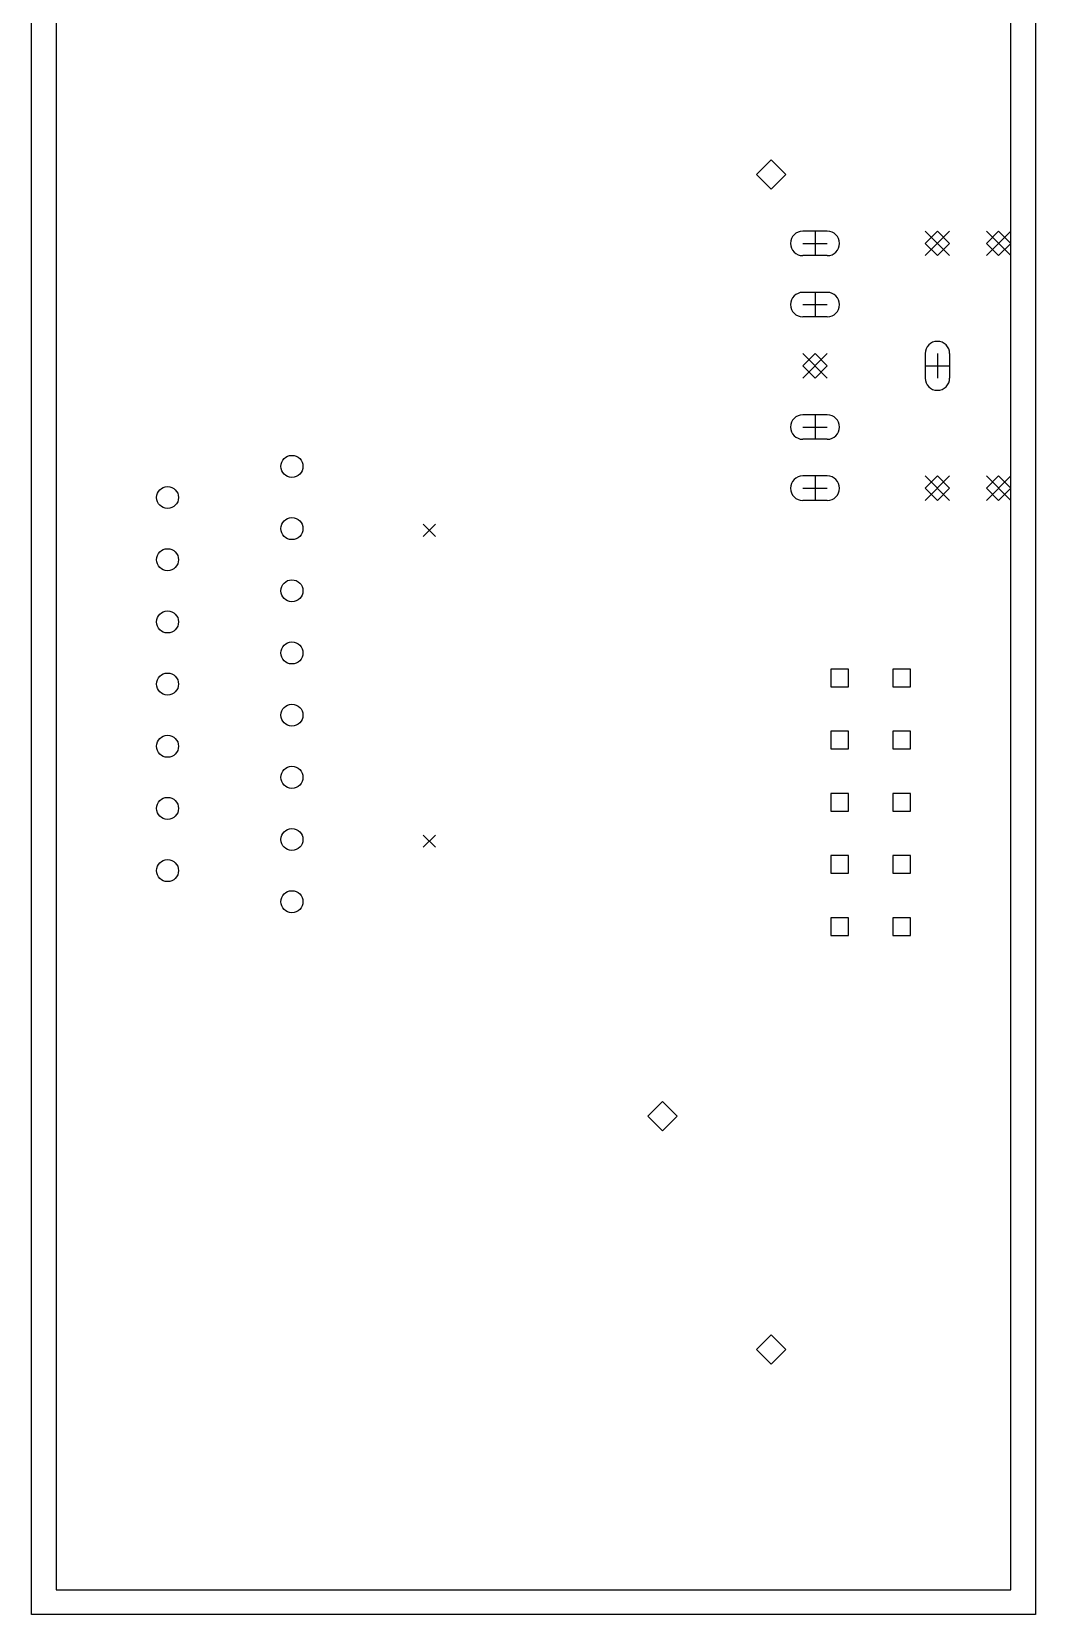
# Model space of a CAD drawing. Extents: x 108 to 205, y -280 to -45.
# Drawn here: x 111 to 152, y -226.9 to -162.3 of the extents above; entities that cross this region are included whole.
import ezdxf

# ---------------------------------------------------------------- set-up
doc = ezdxf.new("R2010")
doc.units = 0
doc.header["$MEASUREMENT"] = 0
doc.layers.add('BLACK', color=7, linetype='CONTINUOUS')

msp = doc.modelspace()

# ---------------------------------------------------------------- linework, layer by layer
at = {"layer": 'BLACK', "linetype": 'CONTINUOUS'}
for p, q in [((111.037, -226.932), (111.037, -44.9325)), ((152.037, -44.9325), (152.037, -226.932)), ((112.037, -45.9325), (112.037, -225.932)), ((151.037, -225.932), (151.037, -45.9325)), ((141.248, -167.512), (140.647, -168.112)), ((141.847, -168.112), (141.248, -167.512)), ((140.647, -168.112), (141.248, -168.713)), ((141.248, -168.713), (141.847, -168.112)), ((143.537, -170.433), (142.537, -170.433)), ((143.037, -170.433), (143.037, -171.433)), ((147.537, -170.433), (148.537, -171.433)), ((148.537, -170.433), (147.537, -171.433)), ((148.037, -170.433), (147.537, -170.933)), ((148.537, -170.933), (148.037, -170.433)), ((150.037, -170.433), (151.037, -171.433)), ((151.037, -170.433), (150.037, -171.433)), ((150.537, -170.433), (150.037, -170.933)), ((151.037, -170.933), (150.537, -170.433)), ((142.537, -170.933), (143.537, -170.933)), ((147.537, -170.933), (148.037, -171.433)), ((148.037, -171.433), (148.537, -170.933)), ((150.037, -170.933), (150.537, -171.433)), ((150.537, -171.433), (151.037, -170.933)), ((143.537, -171.433), (142.537, -171.433)), ((143.537, -172.933), (142.537, -172.933)), ((143.037, -172.933), (143.037, -173.933)), ((142.537, -173.433), (143.537, -173.433)), ((143.537, -173.933), (142.537, -173.933)), ((142.537, -175.433), (143.537, -176.433)), ((143.537, -175.433), (142.537, -176.433)), ((143.037, -175.433), (142.537, -175.933)), ((143.537, -175.933), (143.037, -175.433)), ((147.537, -175.433), (147.537, -176.433)), ((148.037, -175.433), (148.037, -176.433)), ((148.537, -175.433), (148.537, -176.433)), ((142.537, -175.933), (143.037, -176.433)), ((143.037, -176.433), (143.537, -175.933)), ((147.537, -175.933), (148.537, -175.933)), ((143.537, -177.933), (142.537, -177.933)), ((143.037, -177.933), (143.037, -178.933)), ((142.537, -178.433), (143.537, -178.433)), ((143.537, -178.933), (142.537, -178.933)), ((143.537, -180.433), (142.537, -180.433)), ((142.537, -180.933), (143.537, -180.933)), ((143.037, -180.433), (143.037, -181.433)), ((147.537, -180.433), (148.537, -181.433)), ((148.537, -180.433), (147.537, -181.433)), ((148.037, -180.433), (147.537, -180.933)), ((147.537, -180.933), (148.037, -181.433)), ((148.537, -180.933), (148.037, -180.433)), ((148.037, -181.433), (148.537, -180.933)), ((150.037, -180.433), (151.037, -181.433)), ((151.037, -180.433), (150.037, -181.433)), ((150.537, -180.433), (150.037, -180.933)), ((150.037, -180.933), (150.537, -181.433)), ((151.037, -180.933), (150.537, -180.433)), ((150.537, -181.433), (151.037, -180.933)), ((143.537, -181.433), (142.537, -181.433)), ((127.027, -182.4), (127.527, -182.9)), ((127.527, -182.4), (127.027, -182.9)), ((144.401, -188.321), (143.682, -188.321)), ((143.682, -188.321), (143.682, -189.04)), ((144.401, -189.04), (144.401, -188.321)), ((146.941, -188.321), (146.222, -188.321)), ((146.222, -188.321), (146.222, -189.04)), ((146.941, -189.04), (146.941, -188.321)), ((143.682, -189.04), (144.401, -189.04)), ((146.222, -189.04), (146.941, -189.04)), ((144.401, -190.861), (143.682, -190.861)), ((143.682, -190.861), (143.682, -191.58)), ((144.401, -191.58), (144.401, -190.861)), ((146.941, -190.861), (146.222, -190.861)), ((146.222, -190.861), (146.222, -191.58)), ((146.941, -191.58), (146.941, -190.861)), ((143.682, -191.58), (144.401, -191.58)), ((146.222, -191.58), (146.941, -191.58)), ((144.401, -193.401), (143.682, -193.401)), ((143.682, -193.401), (143.682, -194.12)), ((144.401, -194.12), (144.401, -193.401)), ((146.941, -193.401), (146.222, -193.401)), ((146.222, -193.401), (146.222, -194.12)), ((146.941, -194.12), (146.941, -193.401)), ((143.682, -194.12), (144.401, -194.12)), ((146.222, -194.12), (146.941, -194.12)), ((127.027, -195.1), (127.527, -195.6)), ((127.527, -195.1), (127.027, -195.6)), ((144.401, -195.941), (143.682, -195.941)), ((143.682, -195.941), (143.682, -196.66)), ((144.401, -196.66), (144.401, -195.941)), ((146.941, -195.941), (146.222, -195.941)), ((146.222, -195.941), (146.222, -196.66)), ((146.941, -196.66), (146.941, -195.941)), ((143.682, -196.66), (144.401, -196.66)), ((146.222, -196.66), (146.941, -196.66)), ((144.401, -198.481), (143.682, -198.481)), ((143.682, -198.481), (143.682, -199.2)), ((144.401, -199.2), (144.401, -198.481)), ((146.941, -198.481), (146.222, -198.481)), ((146.222, -198.481), (146.222, -199.2)), ((146.941, -199.2), (146.941, -198.481)), ((143.682, -199.2), (144.401, -199.2)), ((146.222, -199.2), (146.941, -199.2)), ((136.808, -205.982), (136.207, -206.582)), ((137.407, -206.582), (136.808, -205.982)), ((136.207, -206.582), (136.808, -207.183)), ((136.808, -207.183), (137.407, -206.582)), ((141.248, -215.512), (140.647, -216.112)), ((141.847, -216.112), (141.248, -215.512)), ((140.647, -216.112), (141.248, -216.712)), ((141.248, -216.712), (141.847, -216.112)), ((112.037, -225.932), (151.037, -225.932)), ((152.037, -226.932), (111.037, -226.932))]:
    msp.add_line(p, q, dxfattribs=at)
at = {"layer": 'BLACK'}
for centre in [(121.667, -180.042), (116.587, -181.312), (121.667, -182.582), (116.587, -183.852), (121.667, -185.123), (116.587, -186.392), (121.667, -187.662), (116.587, -188.933), (121.667, -190.202), (116.587, -191.472), (121.667, -192.742), (116.587, -194.012), (121.667, -195.282), (116.587, -196.552), (121.667, -197.822)]:
    msp.add_circle(centre, 0.45, dxfattribs=at)
for centre, start, end in [((142.537, -170.933), 450, 630), ((143.537, -170.933), 270, 450), ((142.537, -173.433), 450, 630), ((143.537, -173.433), 270, 450), ((148.037, -175.433), 0, 180), ((148.037, -176.433), 180, 360), ((142.537, -178.433), 450, 630), ((143.537, -178.433), 270, 450), ((142.537, -180.933), 450, 630), ((143.537, -180.933), 270, 450)]:
    msp.add_arc(centre, 0.5, start, end, dxfattribs=at)

doc.saveas('drawing.dxf')
